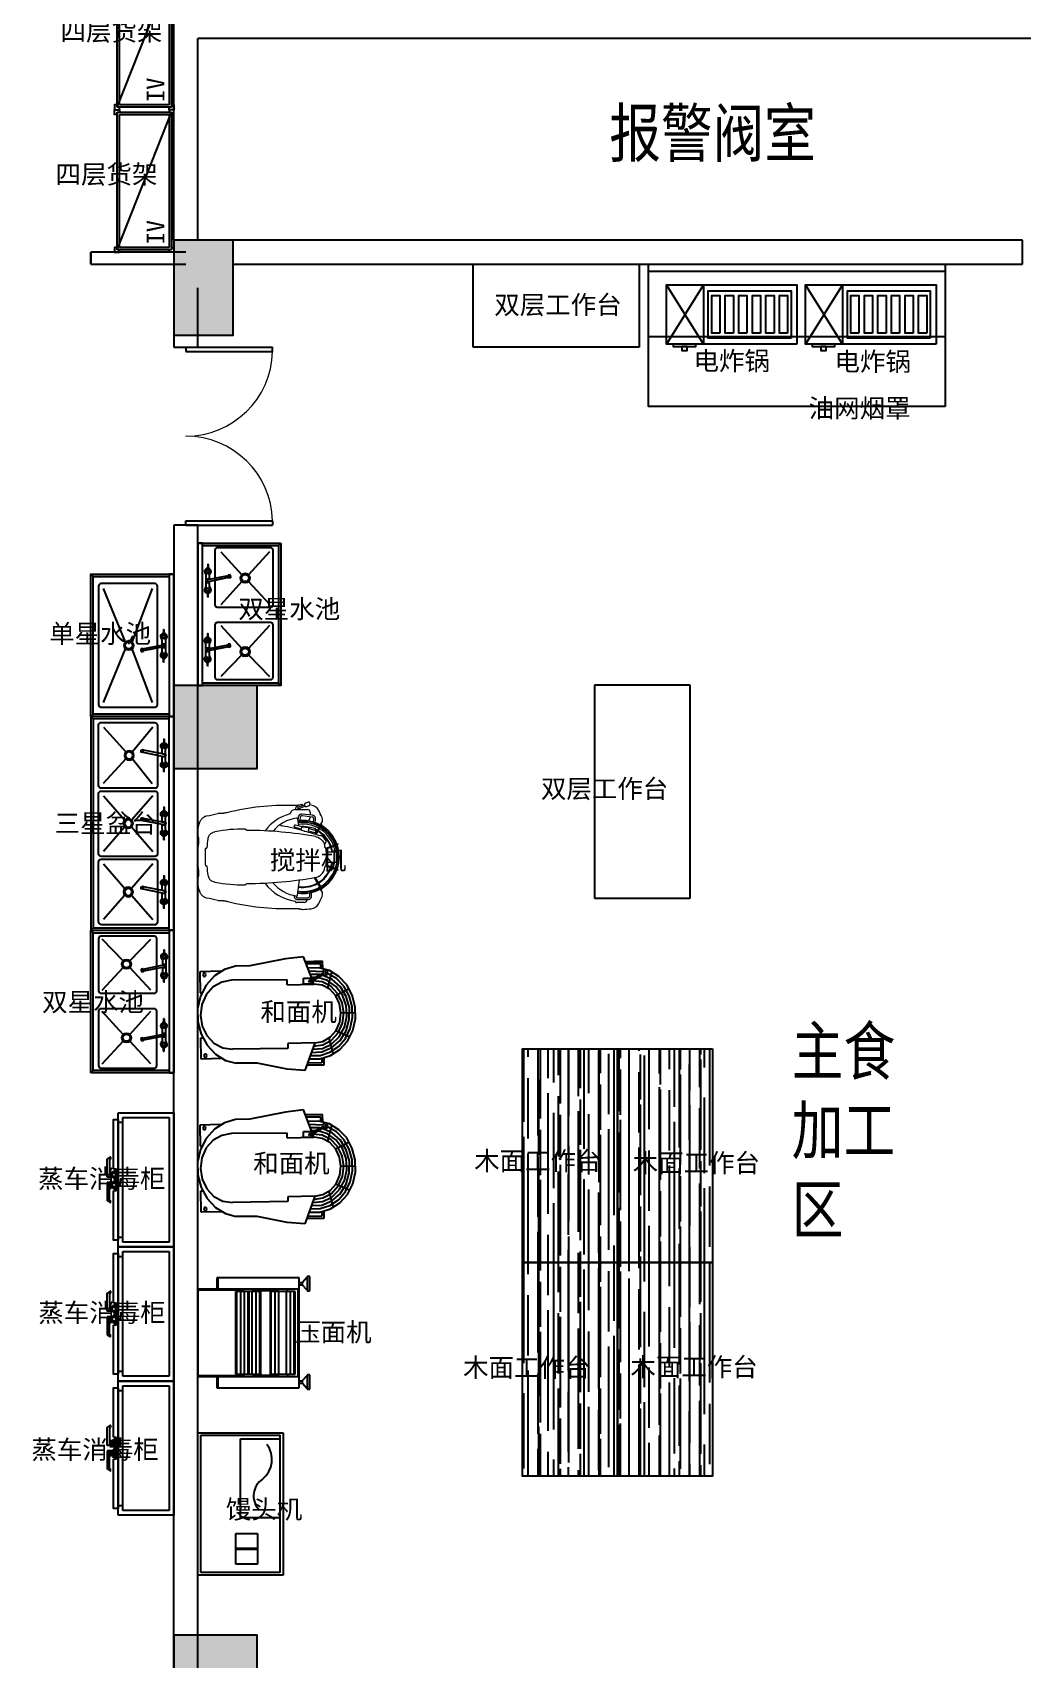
# Model space of a CAD drawing. Extents: x 1159254 to 1730927, y -477824 to -383968.
# Drawn here: x 1198427 to 1206768, y -412554 to -398851 of the extents above; entities that cross this region are included whole.
import ezdxf

# ---------------------------------------------------------------- set-up
doc = ezdxf.new("R2010")
doc.units = 0
doc.header["$LTSCALE"] = 1000
doc.linetypes.add('DASH', pattern=[0.35, 0.25, -0.1])
doc.linetypes.add('DASHEDX2', pattern=[1.5, 1, -0.5])
for name, color, linetype in [('COLUMN', 2, 'Continuous'), ('PUB_HATCH', 8, 'Continuous'), ('PUB_TEXT', 7, 'Continuous'), ('SB', 7, 'Continuous'), ('WALL', 6, 'Continuous'), ('WINDOW', 4, 'Continuous'), ('WS_厨房设备', 1, 'Continuous'), ('厨房设备', 7, 'Continuous'), ('布局', 7, 'Continuous')]:
    doc.layers.add(name, color=color, linetype=linetype)
doc.styles.get("Standard").update_dxf_attribs({"font": '', "width": 0.8})
doc.styles.add('WMF-宋体1', font='')
doc.styles.add('宋体', font='', dxfattribs={"width": 0.8})
doc.styles.get('Standard').set_extended_font_data('SimSun')
doc.styles.get('WMF-宋体1').set_extended_font_data('SimSun')
doc.styles.get('宋体').set_extended_font_data('NSimSun')

# ---------------------------------------------------------------- blocks, each defined once
blk = doc.blocks.new('*U126')
at = {"linetype": 'Continuous'}
for p, q in [((0, 0), (0, 700)), ((0, 700), (1400, 700)), ((1400, 700), (1400, 0)), ((1400, 0), (0, 0))]:
    blk.add_line(p, q, dxfattribs=at)
blk = doc.blocks.new('Custom_68')
for p, q in [((20, 20), (20, 480)), ((20, 480), (1180, 480)), ((1180, 480), (1180, 20)), ((1180, 20), (20, 20))]:
    blk.add_line(p, q)
at = {"color": 252, "linetype": 'Continuous', "ltscale": 3}
blk.add_line((20, 480), (1180, 20), dxfattribs=at)
at = {"color": 252}
for p, q in [((40, 40), (40, 460)), ((40, 40), (40, 460)), ((40, 460), (1160, 460)), ((1160, 460), (1160, 40)), ((1160, 40), (40, 40))]:
    blk.add_line(p, q, dxfattribs=at)
for points in [[(40, 480), (40, 500), (0, 500), (0, 460), (20, 460)], [(1160, 480), (1160, 500), (1200, 500), (1200, 460), (1180, 460)], [(40, 20), (40, 0), (0, 0), (0, 40), (20, 40)], [(1160, 20), (1160, 0), (1200, 0), (1200, 40), (1180, 40)]]:
    blk.add_lwpolyline(points, dxfattribs=at)
blk.add_text('IV', height=150).set_placement((66, 80))
blk = doc.blocks.new('A$C0C1A3934')
at = {"color": 1}
blk.add_line((312, 0), (312, 500), dxfattribs=at)
for points in [[(175, 521), (130, 521), (130, 555), (175, 555)], [(248, 500), (57, 500), (57, 521), (248, 521)]]:
    blk.add_lwpolyline(points, close=True, dxfattribs=at)
at = {"layer": 'SB', "color": 1}
for points in [[(1100, 500), (0, 500), (0, 0), (1100, 0)], [(1050, 450), (353, 450), (353, 50), (1050, 50)], [(450, 407), (382, 407), (382, 90), (450, 90)], [(564, 407), (496, 407), (496, 90), (564, 90)], [(678, 407), (610, 407), (610, 90), (678, 90)], [(792, 407), (725, 407), (725, 90), (792, 90)], [(907, 407), (839, 407), (839, 90), (907, 90)], [(1021, 407), (953, 407), (953, 90), (1021, 90)]]:
    blk.add_lwpolyline(points, close=True, dxfattribs=at)
at = {"layer": '布局', "color": 1, "linetype": 'DASHEDX2', "ltscale": 50}
for p, q in [((312, 500), (0, 0)), ((312, 0), (0, 500))]:
    blk.add_line(p, q, dxfattribs=at)
blk = doc.blocks.new('CJT_2897')
at = {"color": 252}
for p, q in [((241, 1263), (172, 1196)), ((254, 1240), (189, 1177)), ((329, 1310), (241, 1263)), ((335, 1285), (254, 1240)), ((340, 1259), (258, 1211)), ((333, 1169), (273, 1284)), ((426, 1335), (329, 1310)), ((415, 1258), (329, 1227)), ((425, 1310), (335, 1285)), ((436, 1287), (340, 1259)), ((478, 1240), (392, 1225)), ((509, 1263), (415, 1258)), ((518, 1313), (425, 1310)), ((528, 1337), (426, 1335)), ((534, 1285), (436, 1287)), ((478, 1214), (476, 1340)), ((478, 1214), (476, 1340)), ((566, 1227), (478, 1240)), ((599, 1243), (509, 1263)), ((610, 1293), (518, 1313)), ((626, 1314), (528, 1337)), ((629, 1258), (534, 1285)), ((679, 1199), (599, 1243)), ((693, 1253), (610, 1293)), ((716, 1269), (626, 1314)), ((626, 1172), (681, 1288)), ((710, 1207), (629, 1258)), ((762, 1194), (693, 1253)), ((787, 1204), (716, 1269)), ((122, 1117), (99, 1028)), ((122, 1097), (114, 1081)), ((172, 1196), (122, 1117)), ((139, 1104), (122, 1097)), ((269, 1105), (133, 1139)), ((155, 1097), (139, 1104)), ((139, 1104), (139, 1104)), ((189, 1177), (147, 1102)), ((162, 1081), (155, 1097)), ((197, 1141), (160, 1057)), ((206, 1102), (181, 1021)), ((258, 1211), (197, 1141)), ((256, 1172), (206, 1102)), ((254, 1128), (218, 1057)), ((314, 1186), (254, 1128)), ((329, 1227), (256, 1172)), ((392, 1225), (314, 1186)), ((645, 1191), (566, 1227)), ((708, 1134), (645, 1191)), ((741, 1136), (679, 1199)), ((691, 1112), (827, 1149)), ((746, 1063), (708, 1134)), ((771, 1138), (710, 1207)), ((777, 1058), (741, 1136)), ((810, 1122), (762, 1194)), ((806, 1053), (771, 1138)), ((838, 1125), (787, 1204)), ((836, 1039), (810, 1122)), ((865, 1037), (838, 1125)), ((105, 1062), (43, 1060)), ((43, 1060), (47, 914)), ((105, 1058), (47, 1058)), ((47, 1058), (49, 915)), ((101, 1044), (65, 1044)), ((65, 1044), (66, 922)), ((99, 1028), (101, 935)), ((114, 1081), (122, 1066)), ((122, 1066), (139, 1060)), ((133, 1062), (128, 945)), ((133, 1086), (132, 1081)), ((132, 1081), (133, 1078)), ((139, 1088), (133, 1086)), ((133, 1078), (139, 1076)), ((143, 1086), (139, 1088)), ((139, 1088), (139, 1088)), ((139, 1076), (143, 1078)), ((139, 1060), (155, 1066)), ((145, 1081), (143, 1086)), ((143, 1078), (145, 1081)), ((208, 945), (143, 1062)), ((155, 1066), (162, 1081)), ((155, 1066), (222, 951)), ((156, 1037), (155, 956)), ((179, 997), (181, 966)), ((187, 900), (187, 974)), ((187, 974), (193, 974)), ((204, 976), (235, 976)), ((218, 1057), (208, 977)), ((758, 984), (746, 1063)), ((785, 974), (777, 1058)), ((811, 964), (806, 1053)), ((838, 955), (836, 1039)), ((857, 1071), (919, 1071)), ((859, 1068), (917, 1070)), ((863, 1053), (900, 1053)), ((865, 945), (865, 1037)), ((900, 1053), (901, 932)), ((917, 1070), (919, 925)), ((919, 1071), (921, 925)), ((237, 900), (187, 900)), ((222, 951), (208, 945)), ((147, 73), (143, 63)), ((143, 63), (147, 55)), ((158, 76), (147, 73)), ((147, 55), (158, 50)), ((168, 73), (158, 76)), ((158, 76), (158, 76)), ((158, 50), (168, 55)), ((172, 63), (168, 73)), ((168, 55), (172, 63)), ((829, 81), (825, 73)), ((825, 73), (829, 63)), ((838, 84), (829, 81)), ((829, 63), (838, 60)), ((848, 81), (838, 84)), ((838, 84), (838, 84)), ((838, 60), (848, 63)), ((852, 73), (848, 81)), ((848, 63), (852, 73))]:
    blk.add_line(p, q, dxfattribs=at)
for p, q in [((279, 1120), (246, 1057)), ((335, 1170), (279, 1120)), ((402, 1203), (335, 1170)), ((478, 1214), (402, 1203)), ((555, 1204), (478, 1214)), ((626, 1173), (555, 1204)), ((681, 1125), (626, 1173)), ((718, 1063), (681, 1125)), ((195, 971), (5, 898)), ((235, 987), (204, 976)), ((246, 1057), (235, 987)), ((241, 762), (235, 987)), ((235, 976), (237, 900)), ((731, 994), (718, 1063)), ((731, 994), (737, 768)), ((731, 994), (963, 909)), ((5, 898), (24, 747)), ((963, 909), (953, 760)), ((24, 747), (82, 446)), ((241, 762), (199, 762)), ((199, 762), (204, 293)), ((737, 768), (777, 768)), ((777, 768), (783, 300)), ((953, 760), (901, 508)), ((82, 446), (84, 327)), ((901, 508), (903, 331)), ((84, 327), (112, 232)), ((204, 293), (220, 211)), ((773, 219), (783, 300)), ((878, 242), (903, 331)), ((112, 232), (166, 148)), ((128, 201), (132, 26)), ((166, 148), (245, 80)), ((220, 211), (260, 138)), ((260, 138), (325, 80)), ((670, 84), (733, 144)), ((733, 144), (773, 219)), ((750, 86), (827, 156)), ((827, 156), (878, 242)), ((863, 211), (867, 36)), ((132, 26), (310, 28)), ((245, 80), (338, 31)), ((310, 28), (310, 42)), ((325, 80), (407, 42)), ((338, 31), (444, 7)), ((407, 42), (499, 31)), ((444, 7), (553, 8)), ((499, 31), (589, 44)), ((553, 8), (658, 36)), ((589, 44), (670, 84)), ((658, 36), (750, 86)), ((687, 33), (687, 47)), ((867, 36), (687, 33))]:
    blk.add_line(p, q)
blk = doc.blocks.new('CJT_2899')
at = {"color": 252}
for p, q in [((-4, 350), (-4.5, 348.7)), ((-4.5, 348.7), (-4.5, 343.3)), ((-4.5, 343.3), (-4, 341.9)), ((-3.1, 350.4), (-4, 350)), ((-4, 341.9), (-3.1, 341.5)), ((38.6, 350.4), (-3.1, 350.4)), ((13, 327.1), (-3.1, 341.5)), ((-3.1, 341.5), (38.6, 341.5)), ((22.5, 327.1), (13, 327.1)), ((14.4, 316.3), (14.4, 327.1)), ((21.1, 316.3), (21.1, 327.1)), ((38.6, 341.5), (22.5, 327.1)), ((307.1, 313.2), (35.5, 313.2)), ((39.5, 350), (38.6, 350.4)), ((38.6, 341.5), (39.5, 341.9)), ((40, 348.7), (39.5, 350)), ((39.5, 341.9), (40, 343.3)), ((40, 343.3), (40, 348.7)), ((303.1, 350), (302.6, 348.7)), ((302.6, 348.7), (302.6, 343.3)), ((302.6, 343.3), (303.1, 341.9)), ((304, 350.4), (303.1, 350)), ((303.1, 341.9), (304, 341.5)), ((345.7, 350.4), (304, 350.4)), ((320.1, 327.1), (304, 341.5)), ((304, 341.5), (345.7, 341.5)), ((329.6, 327.1), (320.1, 327.1)), ((321.5, 316.3), (321.5, 327.1)), ((328.2, 316.3), (328.2, 327.1)), ((345.7, 341.5), (329.6, 327.1)), ((346.6, 350), (345.7, 350.4)), ((345.7, 341.5), (346.6, 341.9)), ((347.1, 348.7), (346.6, 350)), ((346.6, 341.9), (347.1, 343.3)), ((347.1, 343.3), (347.1, 348.7)), ((42.2, 280.4), (35.5, 280.4)), ((42.2, 304.2), (42.2, 226.9)), ((300.4, 304.2), (42.2, 304.2)), ((300.4, 301), (42.2, 301)), ((300.4, 289.3), (42.2, 289.3)), ((300.4, 277.2), (42.2, 277.2)), ((300.4, 226.9), (300.4, 304.2)), ((300.4, 280.4), (307.1, 280.4)), ((42.2, 250.7), (35.5, 250.7)), ((39.1, 173), (39.1, 250.7)), ((300.4, 253.4), (42.2, 253.4)), ((300.4, 241.7), (42.2, 241.7)), ((300.4, 229.6), (42.2, 229.6)), ((300.4, 226.9), (42.2, 226.9)), ((300.4, 250.7), (307.1, 250.7)), ((303.5, 173), (303.5, 250.7)), ((42.2, 173), (35.5, 173)), ((42.2, 196.8), (42.2, 119.5)), ((300.4, 196.8), (42.2, 196.8)), ((300.4, 194.1), (42.2, 194.1)), ((300.4, 182), (42.2, 182)), ((300.4, 169.8), (42.2, 169.8)), ((42.2, 156.8), (42.2, 159.5)), ((42.2, 159.5), (300.4, 159.5)), ((42.2, 156.8), (300.4, 156.8)), ((300.4, 119.5), (300.4, 196.8)), ((300.4, 173), (307.1, 173)), ((300.4, 156.8), (300.4, 159.5)), ((42.2, 143.3), (35.5, 143.3)), ((37.7, 143.3), (37.7, 0)), ((300.4, 146), (42.2, 146)), ((300.4, 134.3), (42.2, 134.3)), ((300.4, 122.2), (42.2, 122.2)), ((300.4, 119.5), (42.2, 119.5)), ((300.4, 143.3), (307.1, 143.3)), ((304.9, 0), (304.9, 143.3)), ((0, 62.5), (35.5, 62.5)), ((307.1, 62.5), (342.6, 62.5))]:
    blk.add_line(p, q, dxfattribs=at)
for p, q in [((0, 316.3), (0, 59.8)), ((342.6, 316.3), (0, 316.3)), ((35.5, 316.3), (35.5, 0)), ((307.1, 0), (307.1, 316.3)), ((342.6, 59.8), (342.6, 316.3)), ((0, 59.8), (35.5, 59.8)), ((307.1, 59.8), (342.6, 59.8)), ((35.5, 0), (307.1, 0))]:
    blk.add_line(p, q)
blk = doc.blocks.new('CJT_2508')
at = {"lineweight": 20}
for p, q in [((383, 1083), (347, 1181)), ((390, 1086), (354, 1184)), ((415, 1088), (415, 1173)), ((415, 1173), (500, 1173)), ((500, 1088), (500, 1173)), ((525, 1086), (561, 1184)), ((532, 1083), (568, 1181)), ((106, 969), (97, 884)), ((121, 967), (112, 883)), ((163, 978), (135, 981)), ((167, 993), (137, 996)), ((190, 1011), (184, 1001)), ((265, 995), (185, 1042)), ((268, 1003), (189, 1048)), ((206, 953), (218, 997)), ((233, 993), (218, 997)), ((219, 942), (235, 999)), ((245, 998), (236, 1000)), ((238, 936), (255, 995)), ((247, 997), (246, 998)), ((255, 995), (250, 997)), ((630, 993), (726, 1048)), ((632, 985), (730, 1042)), ((741, 972), (736, 984)), ((788, 962), (757, 962)), ((4, 911), (-4, 930)), ((39, 852), (18, 902)), ((32, 923), (25, 942)), ((51, 853), (29, 906)), ((58, 831), (43, 831)), ((58, 854), (51, 854)), ((58, 827), (58, 928)), ((81, 951), (104, 951)), ((119, 951), (125, 951)), ((121, 851), (152, 848)), ((123, 866), (150, 863)), ((136, 844), (194, 852)), ((186, 824), (202, 881)), ((222, 877), (203, 882)), ((205, 817), (222, 877)), ((221, 949), (206, 953)), ((216, 855), (227, 857)), ((238, 936), (220, 941)), ((778, 844), (653, 861)), ((788, 947), (761, 947)), ((785, 831), (788, 831)), ((801, 847), (801, 931)), ((816, 847), (816, 931)), ((841, 901), (841, 835)), ((894, 860), (894, 859)), ((205, 817), (187, 822)), ((192, 703), (194, 713)), ((192, 703), (192, 702)), ((782, 816), (788, 816)), ((91, 198), (91, 195)), ((91, 195), (91, 191)), ((91, 191), (91, 186)), ((91, 186), (91, 182)), ((91, 182), (92, 177)), ((92, 177), (92, 175)), ((824, 200), (824, 203)), ((825, 217), (826, 221)), ((826, 226), (827, 232)), ((827, 232), (828, 237)), ((828, 237), (829, 242)), ((829, 242), (830, 248)), ((830, 248), (832, 255)), ((830, 248), (832, 255)), ((286, 6), (287, 7)), ((287, 7), (290, 8)), ((290, 8), (293, 8)), ((293, 8), (296, 9)), ((296, 9), (300, 9)), ((300, 9), (304, 9)), ((304, 9), (309, 10)), ((309, 10), (314, 10)), ((314, 10), (319, 10)), ((319, 10), (325, 10)), ((325, 10), (331, 10)), ((331, 10), (336, 10)), ((336, 10), (342, 10)), ((342, 10), (349, 9)), ((356, 8), (349, 9)), ((356, 8), (360, 8)), ((555, 8), (559, 8)), ((559, 8), (566, 9)), ((566, 9), (573, 10)), ((573, 10), (579, 10)), ((579, 10), (584, 10)), ((584, 10), (590, 10)), ((590, 10), (596, 10)), ((596, 10), (601, 10)), ((601, 10), (606, 10)), ((606, 10), (611, 9)), ((611, 9), (615, 9)), ((615, 9), (619, 9)), ((619, 9), (622, 8)), ((622, 8), (625, 8)), ((625, 8), (628, 7)), ((628, 7), (629, 6)), ((674, 1), (674, 1)), ((674, 1), (675, 0))]:
    blk.add_line(p, q, dxfattribs=at)
at = {"lineweight": 20, "flags": 128}
for points in [[(137, 996), (135, 997), (131, 996), (127, 996), (125, 995), (122, 993), (119, 992), (116, 990), (114, 987), (112, 985), (110, 982), (108, 979), (107, 976), (106, 971), (106, 969)], [(135, 981), (134, 981), (132, 981), (130, 980), (128, 980), (127, 979), (126, 977), (124, 976), (123, 975), (122, 973), (122, 971), (121, 968), (121, 967)], [(250, 997), (249, 997), (249, 997), (248, 997), (247, 997), (247, 997), (247, 997), (246, 998), (246, 998), (245, 998)], [(286, 999), (287, 1000), (288, 1004), (291, 1015), (295, 1024), (299, 1030), (304, 1037), (310, 1044), (316, 1050), (322, 1056), (330, 1060), (337, 1065), (344, 1068), (353, 1071), (364, 1073), (368, 1074), (370, 1074)], [(629, 999), (628, 1000), (627, 1004), (624, 1015), (620, 1024), (616, 1030), (611, 1037), (605, 1044), (599, 1050), (593, 1056), (586, 1060), (578, 1065), (571, 1068), (562, 1071), (551, 1073), (547, 1074), (545, 1074)], [(816, 931), (816, 934), (815, 938), (814, 942), (813, 945), (812, 948), (810, 951), (808, 953), (805, 956), (803, 958), (800, 959), (797, 961), (794, 962), (790, 962), (788, 962)], [(6, 950), (5, 950), (4, 950), (4, 949), (3, 949), (3, 949), (2, 948), (1, 948), (1, 948), (0, 947), (0, 947), (-1, 946), (-1, 946), (-2, 945), (-2, 944), (-3, 944), (-3, 943), (-4, 942), (-4, 941), (-4, 941), (-4, 940), (-5, 939), (-5, 938), (-5, 937), (-5, 936), (-5, 935), (-5, 934), (-5, 933), (-5, 932), (-4, 930), (-4, 930)], [(4, 911), (4, 911), (5, 909), (6, 908), (6, 907), (7, 907), (8, 906), (9, 905), (10, 904), (11, 904), (12, 903), (13, 903), (14, 903), (15, 902), (16, 902), (17, 902), (18, 902)], [(25, 942), (24, 942), (24, 944), (23, 945), (22, 946), (21, 946), (20, 947), (19, 948), (18, 949), (17, 949), (16, 950), (15, 950), (14, 950), (13, 951), (12, 951), (12, 951), (11, 951), (10, 951), (9, 951), (8, 951), (7, 951), (6, 950), (6, 950)], [(16, 886), (16, 886), (16, 885), (16, 885), (16, 885), (17, 884), (17, 884), (17, 884), (17, 884)], [(17, 884), (18, 884)], [(17, 884), (17, 884)], [(18, 902), (18, 902), (19, 902), (21, 902), (22, 903)], [(18, 884), (18, 883), (18, 883)], [(18, 883), (18, 876), (19, 872), (19, 867), (21, 860)], [(21, 860), (21, 859)], [(21, 859), (21, 858), (22, 856), (22, 852), (23, 849), (24, 841), (24, 836), (24, 832), (24, 826), (24, 821), (25, 816), (25, 810), (24, 800)], [(22, 903), (24, 903), (25, 904), (27, 905), (28, 906), (29, 906), (29, 907)], [(29, 907), (30, 907), (30, 908), (31, 909), (31, 910), (32, 910), (32, 911), (33, 912), (33, 913), (33, 914), (33, 915), (33, 916), (33, 917), (33, 918), (33, 919), (33, 920), (33, 921), (33, 923), (32, 923)], [(43, 849), (43, 849), (42, 849), (42, 850), (42, 850), (42, 850), (41, 850), (41, 850), (41, 850), (41, 850), (40, 850), (40, 851), (40, 851), (40, 851), (40, 851), (40, 851), (39, 852), (39, 852)], [(51, 853), (51, 853), (51, 852), (51, 852), (51, 852), (51, 852), (51, 851), (51, 851), (50, 851), (50, 851), (50, 850), (50, 850), (49, 850), (49, 850), (49, 849), (48, 849), (48, 849), (48, 849), (47, 849), (47, 849), (47, 849), (46, 849), (46, 849), (46, 849), (45, 849), (45, 849), (45, 849), (44, 849), (44, 849), (43, 849), (43, 849)], [(51, 853), (51, 853)], [(51, 853), (51, 853), (51, 853), (51, 853)], [(97, 884), (97, 882), (97, 877), (97, 874), (98, 871), (99, 868), (101, 865), (103, 862), (105, 859), (107, 857), (110, 855), (112, 853), (115, 852), (119, 851), (121, 851)], [(112, 883), (112, 881), (112, 879), (112, 877), (113, 875), (114, 873), (115, 872), (116, 870), (117, 869), (118, 868), (120, 867), (122, 866), (123, 866)], [(239, 901), (240, 902), (240, 903)], [(239, 900), (239, 901)], [(239, 900), (239, 900)], [(240, 904), (241, 905)], [(240, 903), (240, 904)], [(241, 908), (242, 908)], [(241, 907), (241, 908)], [(241, 905), (241, 907)], [(801, 931), (800, 933), (800, 935), (800, 937), (799, 939), (798, 941), (797, 942), (796, 944), (794, 945), (793, 946), (791, 946), (789, 947), (788, 947)], [(788, 816), (790, 816), (794, 817), (797, 817), (800, 819), (803, 820), (805, 822), (808, 825), (810, 827), (812, 830), (813, 833), (814, 836), (815, 840), (816, 844), (816, 847)], [(788, 831), (789, 831), (791, 832), (793, 833), (794, 833), (796, 835), (797, 836), (798, 837), (799, 839), (800, 841), (800, 843), (800, 845), (801, 847)], [(832, 826), (832, 826), (831, 825), (830, 824), (829, 823), (829, 821), (829, 821)], [(835, 827), (832, 826)], [(835, 827), (835, 827), (837, 828), (838, 829), (839, 830), (840, 831), (840, 832), (841, 834), (841, 835)], [(891, 800), (891, 810), (891, 816), (891, 821), (891, 826), (891, 832), (891, 836), (892, 841), (892, 849), (893, 852), (893, 856), (894, 858), (894, 859)], [(894, 860), (896, 867), (897, 872), (897, 876), (897, 883)], [(898, 884), (899, 884), (899, 885), (899, 885), (899, 885), (899, 886), (899, 886)], [(897, 883), (898, 884)], [(898, 884), (898, 884)], [(898, 884), (898, 884)], [(95, 780), (95, 781), (94, 781), (94, 782), (93, 782), (93, 783), (92, 783)], [(223, 404), (223, 405), (224, 407), (225, 409), (226, 410), (227, 412), (228, 413), (230, 414), (232, 414)], [(232, 414), (232, 415), (233, 415), (234, 416), (234, 416), (234, 417), (234, 418)], [(684, 414), (683, 415), (682, 415), (682, 416), (681, 416), (681, 417), (681, 418)], [(692, 404), (692, 405), (691, 407), (690, 409), (690, 410), (688, 412), (687, 413), (685, 414), (684, 414)], [(83, 259), (85, 248), (86, 242), (87, 237), (88, 232), (89, 226), (89, 221), (90, 217), (91, 209), (91, 206), (91, 203), (91, 200), (91, 199)], [(91, 199), (91, 198)], [(92, 175), (91, 174)], [(91, 174), (91, 174), (91, 173), (91, 172), (91, 172)], [(92, 175), (92, 175), (92, 175), (92, 175)], [(304, 89), (299, 91), (290, 93), (282, 96), (277, 100), (271, 104), (265, 109), (260, 115), (256, 121), (253, 127), (250, 134), (247, 144), (246, 149)], [(611, 89), (616, 91), (625, 93), (633, 96), (639, 100), (644, 104), (650, 109), (655, 115), (659, 121), (662, 127), (665, 134), (668, 144), (669, 149)], [(823, 175), (824, 182), (824, 186), (825, 191), (824, 198)], [(823, 175), (823, 175)], [(824, 172), (824, 172), (825, 173), (824, 174), (824, 174), (824, 174), (824, 175), (823, 175), (823, 175)], [(824, 199), (824, 200), (824, 203), (824, 206), (824, 209), (825, 217), (826, 221), (826, 226), (827, 232), (828, 237), (829, 242), (830, 248), (832, 259)], [(824, 198), (824, 199)], [(112, 78), (113, 75), (116, 68), (118, 62), (121, 57), (124, 53), (128, 48), (131, 43), (135, 39), (139, 35), (144, 32), (149, 28), (154, 25), (158, 22), (164, 20), (171, 17), (175, 16)], [(238, 0), (239, 0), (239, 0), (240, 0), (240, 0), (241, 1), (241, 1), (241, 1), (241, 1)], [(241, 1), (246, 1), (255, 1), (263, 1), (271, 2), (280, 5), (285, 6)], [(241, 1), (241, 1)], [(285, 6), (286, 6)], [(382, 77), (382, 77), (382, 78), (382, 79), (381, 79), (381, 80), (380, 80), (379, 80), (379, 80)], [(391, 67), (390, 68), (389, 68), (387, 69), (386, 69), (385, 70), (384, 71), (383, 72), (383, 74), (383, 76), (382, 77)], [(524, 67), (525, 68), (527, 68), (528, 69), (529, 69), (530, 70), (531, 71), (532, 72), (532, 74), (533, 76), (533, 77)], [(533, 77), (533, 77), (533, 78), (533, 79), (534, 79), (534, 80), (535, 80), (536, 80), (536, 80)], [(629, 6), (630, 6)], [(630, 6), (635, 5), (644, 2), (652, 1), (660, 1), (669, 1), (674, 1)], [(674, 1), (674, 1)], [(675, 0), (675, 0), (676, 0), (677, 0), (677, 0)], [(740, 16), (744, 17), (751, 20), (757, 22), (762, 25), (766, 28), (771, 32), (776, 35), (780, 39), (784, 43), (788, 48), (791, 53), (794, 57), (797, 62), (799, 68), (802, 75), (803, 78)]]:
    blk.add_lwpolyline(points, dxfattribs=at)
at = {"lineweight": 20}
for centre, radius, start, end in [((458, 889), 308, 110.7192, 149.2823), ((458, 889), 304, 110.7306, 149.2709), ((458, 889), 294, 110.7533, 149.2482), ((458, 889), 290, 110.7658, 149.2357), ((458, 889), 277, 110.8094, 149.2323), ((458, 889), 256, 110.8746, 149.1325), ((458, 889), 251, 110.8831, 149.1185), ((351, 1182), 3.86, 20, 200), ((458, 889), 308, 70.7153, 109.2848), ((458, 889), 304, 70.7266, 109.2734), ((458, 889), 294, 70.7494, 109.2506), ((458, 889), 290, 70.7618, 109.2382), ((458, 889), 277, 98.7778, 109.2132), ((458, 889), 256, 99.4995, 109.1481), ((458, 889), 251, 99.6821, 109.1209), ((458, 889), 256, 70.8519, 80.5005), ((458, 889), 251, 70.8792, 80.3178), ((458, 889), 251, 30.8815, 69.1169), ((458, 889), 256, 30.8675, 69.1254), ((458, 889), 290, 30.7643, 69.2342), ((564, 1182), 3.86, 340, 160), ((458, 889), 294, 30.7518, 69.2467), ((458, 889), 304, 30.7291, 69.2694), ((458, 889), 308, 30.7177, 69.2808), ((98, 953), 76.8, 118.4505, 174.4513), ((458, 290), 831, 113.6292, 118.4505), ((145, 1006), 49.9, 34.3004, 113.6292), ((458, 889), 308, 150.7158, 187.9981), ((458, 889), 304, 150.7271, 187.9981), ((458, 889), 294, 150.7499, 187.9981), ((171, 1008), 30.8, 263.9931, 282.0199), ((458, 889), 290, 150.7623, 187.9981), ((171, 1008), 15.4, 277.2689, 330.9931), ((458, 889), 277, 150.8306, 188.0351), ((187, 1045), 3.86, 60, 240), ((145, 1006), 49.9, 13.3983, 28.013), ((458, 889), 256, 150.8602, 155.3701), ((458, 889), 251, 150.8795, 155.1948), ((3529, 415), 3295, 169.7901, 179.9397), ((236, 999), 1.23, 74.4785, 164.4785), ((2766, 203), 2621, 161.5674, 164.3913), ((280, 1039), 3.86, 150.0048, 214.0207), ((380, 981), 120, 117.6225, 150.0015), ((341, 1080), 77.1, 214.0191, 216.8291), ((277, 1032), 1.93, 341.5725, 36.8291), ((327, 1083), 3.86, 59.8882, 117.6222), ((290, 1020), 77.1, 46.7326, 59.8885), ((344, 1077), 1.85, 226.7326, 261.755), ((339, 1045), 30.8, 59.3311, 81.7551), ((458, 290), 789, 95.9889, 96.3873), ((376, 1075), 0.925, 121.5436, 163.3008), ((385, 1061), 17.3, 105.7892, 121.5436), ((379, 1079), 1.85, 285.7892, 345.7852), ((411, 1071), 30.8, 154.1752, 165.7852), ((385, 1084), 1.85, 95.2335, 154.1752), ((458, 292), 797, 84.7665, 95.2335), ((530, 1084), 1.85, 25.8248, 84.7665), ((504, 1071), 30.8, 14.2148, 25.8248), ((536, 1079), 1.85, 194.2148, 254.2108), ((531, 1061), 17.3, 58.4564, 74.2108), ((539, 1075), 0.925, 16.6988, 58.4568), ((458, 290), 789, 83.6127, 84.0111), ((-2614, 415), 3295, 0.0603, 10.2099), ((458, 889), 251, 352.0019, 29.1204), ((458, 889), 256, 352.0019, 29.1398), ((458, 889), 290, 352.0132, 29.2377), ((458, 889), 294, 352.0019, 29.2501), ((458, 889), 304, 352.0019, 29.2729), ((728, 1045), 3.86, 300, 120), ((458, 889), 308, 352.0019, 29.2842), ((771, 1006), 49.8, 66.3689, 145.663), ((755, 978), 15.4, 202.9931, 257.3952), ((458, 290), 831, 61.5469, 66.3689), ((817, 953), 76.8, 5.5471, 61.5469), ((-1562, 722), 2467, 3.8196, 5.5471), ((43, 843), 11.6, 113.3324, 269.9931), ((81, 928), 23.1, 89.9932, 179.9931), ((104, 827), 46.3, 179.9931, 254.4681), ((125, 920), 30.8, 23.6463, 89.9931), ((137, 836), 7.71, 98, 189.3598), ((458, 889), 333, 189.3598, 228.8507), ((152, 832), 30.8, 66.092, 83.9931), ((187, 823), 1.23, 164.4785, 254.4785), ((2766, 203), 2621, 164.5835, 168.7812), ((458, 889), 256, 165.7835, 181.8308), ((203, 880), 1.23, 74.4785, 164.4785), ((458, 889), 251, 165.8085, 181.887), ((220, 942), 1.23, 164.4785, 254.4785), ((458, 889), 333, 311.1493, 350.6402), ((755, 978), 30.8, 251.4373, 270.2675), ((778, 836), 7.71, 350.6402, 89.1309), ((818, 901), 23.1, 359.9931, 89.9931), ((1926, 731), 1902, 177.9474, 194.3896), ((458, 874), 375, 194.457, 233.7195), ((224, 699), 32.7, 153.1087, 155.3571), ((458, 874), 375, 306.2789, 351.878), ((-1010, 731), 1902, 345.6112, 2.0528), ((1312, 374), 1089, 178.43, 191.9291), ((-397, 374), 1089, 348.0709, 1.57), ((-544, -20), 663, 8.5206, 16.8162), ((1459, -20), 663, 163.1847, 171.4794), ((458, 1005), 1029, 254.0451, 257.6974), ((458, 1043), 966, 260.8517, 265.3283), ((458, 1005), 1002, 264.4086, 275.5914), ((458, 1050), 985, 266.1405, 273.8595), ((458, 1043), 966, 274.6717, 279.1483), ((458, 1005), 1029, 282.3028, 285.9548)]:
    blk.add_arc(centre, radius, start, end, dxfattribs=at)
blk = doc.blocks.new('CJT_4237')
at = {"color": 252, "linetype": 'Continuous'}
for p, q in [((0, 600), (0, 600)), ((982, 578), (17, 578)), ((17, 578), (17, 578)), ((17, 22), (17, 578)), ((43, 300), (44, 578)), ((597, 578), (597, 300)), ((982, 578), (982, 22)), ((707, 420), (707, 420)), ((707, 268), (707, 420)), ((707, 420), (819, 420)), ((810, 420), (810, 420)), ((810, 268), (810, 420)), ((810, 420), (922, 420)), ((819, 420), (819, 268)), ((922, 420), (922, 268)), ((597, 300), (43, 300)), ((819, 268), (707, 268)), ((922, 268), (810, 268)), ((982, 22), (17, 22))]:
    blk.add_line(p, q, dxfattribs=at)
at = {"linetype": 'Continuous'}
for p, q in [((0, 0), (0, 600)), ((0, 600), (1000, 600)), ((1000, 600), (1000, 0)), ((1000, 0), (0, 0))]:
    blk.add_line(p, q, dxfattribs=at)
at = {"color": 252}
for centre, radius, start, end in [((189, 346), 175, 38.4487, 127.7731), ((444, 533), 141, 213.3992, 310.6031)]:
    blk.add_arc(centre, radius, start, end, dxfattribs=at)
blk = doc.blocks.new('CJT_4085')
h = blk.add_hatch()
h.set_pattern_fill('AR-RROOF', color=252, scale=5, style=0)
h.paths.add_polyline_path([(0, 800), (1800, 800), (1800, 0), (0, 0)])
at = {"linetype": 'Continuous'}
blk.add_polyline3d([(0, 800, 0), (1800, 800, 0), (1800, 0, 0), (0, 0, 0), (0, 800, 0)], dxfattribs=at)
blk = doc.blocks.new('水龙头')
at = {"color": 252}
for p, q in [((-136, -15), (-90, -14)), ((-136, -18), (-90, -19)), ((-52, -2), (-4, -2)), ((-52, -31), (-6, -31)), ((4, -2), (51, -2)), ((12, -31), (51, -31)), ((136, -15), (90, -14)), ((136, -18), (90, -19)), ((23, -194), (26, -209)), ((49, -204), (46, -189))]:
    blk.add_line(p, q, dxfattribs=at)
for points in [[(13, -7), (0, 0), (-14, -8), (-14, -25), (-7, -29)], [(11, -26), (13, -25), (13, -7)]]:
    blk.add_lwpolyline(points, dxfattribs=at)
blk.add_lwpolyline([(26, -194), (-9, -18, -1.00756), (9, -15), (43, -190)], format="xyb", dxfattribs=at)
for centre in [(-78, -16), (77, -16)]:
    blk.add_circle(centre, 10.9, dxfattribs=at)
for centre, radius, start, end in [((-78, -16), 27.5, 36.2116, 175.3449), ((77, -16), 27.5, 4.6931, 143.7884), ((-136, -16), 1, 91.3387, 171.564), ((-132, -16), 4.53, 171.564, 188.436), ((-136, -17), 1, 188.436, 268.6613), ((-78, -16), 27.5, 184.6551, 323.7884), ((-78, -16), 16, 189.0003, 170.9997), ((-77, -16), 12.9, 168.3562, 191.6438), ((-52, 3), 5, 216.2116, 270), ((-52, -36), 5, 90, 143.7884), ((51, 3), 5, 270, 323.7884), ((51, -36), 5, 36.2116, 90), ((77, -16), 27.5, 216.2116, 355.3069), ((77, -16), 16, 9.0664, 350.9336), ((77, -16), 12.9, 348.3562, 11.6438), ((136, -16), 1, 8.436, 88.6613), ((136, -17), 1, 271.3387, 351.564), ((132, -16), 4.53, 351.564, 8.436)]:
    blk.add_arc(centre, radius, start, end, dxfattribs=at)
for centre, start_param, end_param in [((34, -192), 5.611234, 10.096729), ((34, -190), 6.955136, 8.752827), ((37, -206), 0, 3.141593)]:
    blk.add_ellipse(centre, major_axis=(-11.3, -2.2), ratio=0.233596, start_param=start_param, end_param=end_param, dxfattribs=at)
blk = doc.blocks.new('Custom_37')
at = {"color": 252, "linetype": 'Continuous', "ltscale": 2}
for p, q in [((30, 680), (10, 700)), ((1190, 680), (1210, 700))]:
    blk.add_line(p, q, dxfattribs=at)
at = {"color": 252}
for p, q in [((85, 605), (277, 428)), ((333, 428), (525, 605)), ((705, 605), (897, 428)), ((953, 428), (1135, 605)), ((85, 195), (277, 372)), ((333, 372), (530, 195)), ((705, 195), (897, 372)), ((953, 372), (1135, 195))]:
    blk.add_line(p, q, dxfattribs=at)
for points in [[(10, 700), (1210, 700), (1210, 0), (10, 0)], [(10, 0), (1210, 0), (1210, 40), (10, 40)]]:
    blk.add_lwpolyline(points, close=True)
at = {"color": 252, "linetype": 'Continuous', "ltscale": 2}
blk.add_lwpolyline([(30, 40), (30, 680), (1190, 680), (1190, 40)], dxfattribs=at)
at = {"color": 30}
for points in [[(530, 635), (70, 635, 0.414214), (50, 615), (50, 165, 0.414214), (70, 145), (530, 145, 0.414214), (550, 165), (550, 615, 0.414214)], [(1140, 635), (700, 635, 0.414214), (680, 615), (680, 165, 0.414214), (700, 145), (1140, 145, 0.414214), (1160, 165), (1160, 615, 0.414214)]]:
    blk.add_lwpolyline(points, format="xyb", close=True, dxfattribs=at)
at = {"color": 252}
for centre, radius in [((305, 400), 40), ((305, 400), 30), ((925, 400), 40), ((925, 400), 30)]:
    blk.add_circle(centre, radius, dxfattribs=at)
at = {"color": 1, "rotation": 180}
for p in [(327, 69), (909, 67)]:
    blk.add_blockref('水龙头', p, dxfattribs=at)
blk = doc.blocks.new('*U49')
at = {"linetype": 'Continuous'}
for p, q in [((0, 0), (0, 800)), ((0, 800), (1800, 800)), ((1800, 800), (1800, 0)), ((1800, 0), (0, 0))]:
    blk.add_line(p, q, dxfattribs=at)
blk = doc.blocks.new('*U134')
at = {"color": 252}
for p, q in [((0, 613), (2500, 613)), ((0, 63), (2500, 63))]:
    blk.add_line(p, q, dxfattribs=at)
blk.add_lwpolyline([(0, 1200), (2500, 1200), (2500, 0), (0, 0)], close=True, dxfattribs=at)
blk = doc.blocks.new('Custom_82')
at = {"color": 252}
for p, q in [((390, 563), (375, 538)), ((542, 564), (392, 564)), ((542, 544), (542, 564)), ((588, 564), (738, 564)), ((588, 544), (588, 564)), ((740, 563), (755, 538)), ((40, 40), (40, 430)), ((40, 430), (1090, 430)), ((80, 430), (80, 470)), ((376, 535), (387, 535)), ((389, 536), (394, 543)), ((396, 544), (542, 544)), ((508, 498), (480, 498)), ((480, 498), (480, 490)), ((494, 518), (494, 503)), ((494, 518), (508, 517)), ((494, 503), (508, 503)), ((502, 544), (502, 518)), ((542, 532), (504, 532)), ((504, 532), (504, 529)), ((504, 529), (508, 525)), ((538, 520), (508, 520)), ((538, 525), (542, 529)), ((552, 513), (538, 514)), ((538, 503), (552, 503)), ((565, 498), (538, 498)), ((542, 514), (542, 544)), ((542, 529), (542, 532)), ((552, 503), (552, 513)), ((565, 490), (565, 498)), ((565, 498), (592, 498)), ((565, 490), (565, 498)), ((578, 513), (592, 514)), ((578, 503), (578, 513)), ((592, 503), (578, 503)), ((588, 514), (588, 544)), ((734, 544), (588, 544)), ((588, 529), (588, 532)), ((588, 532), (626, 532)), ((592, 525), (588, 529)), ((592, 520), (622, 520)), ((626, 529), (622, 525)), ((636, 518), (622, 517)), ((636, 503), (622, 503)), ((622, 498), (650, 498)), ((626, 532), (626, 529)), ((628, 544), (628, 518)), ((636, 518), (636, 503)), ((650, 498), (650, 490)), ((741, 536), (736, 543)), ((754, 535), (743, 535)), ((1050, 470), (1050, 430)), ((1090, 430), (1090, 40)), ((1090, 40), (40, 40))]:
    blk.add_line(p, q, dxfattribs=at)
for p, q in [((0, 0), (0, 470)), ((0, 470), (1130, 470)), ((1130, 470), (1130, 0)), ((1130, 0), (0, 0))]:
    blk.add_line(p, q)
for points in [[(658, 510), (1073, 510), (1073, 470), (57, 470), (57, 510), (472, 510)], [(658, 510), (658, 490), (472, 490), (472, 510)], [(508, 525), (508, 498)], [(538, 498), (538, 525)], [(592, 498), (592, 525)], [(622, 525), (622, 498)]]:
    blk.add_lwpolyline(points, dxfattribs=at)
blk.add_lwpolyline([(608, 470), (522, 470), (522, 490), (608, 490)], close=True, dxfattribs=at)
for centre, start, end in [((392, 562), 90, 148.483), ((738, 562), 31.517, 90), ((376, 537), 148.483, 270), ((387, 537), 270, 324.0966), ((396, 542), 90, 144.0966), ((734, 542), 35.9034, 90), ((743, 537), 215.9034, 270), ((754, 537), 270, 31.517)]:
    blk.add_arc(centre, 2, start, end, dxfattribs=at)
blk = doc.blocks.new('CJT_20205')
at = {"color": 252, "linetype": 'Continuous', "ltscale": 2}
for p, q in [((20, 680), (0, 700)), ((1180, 680), (1200, 700))]:
    blk.add_line(p, q, dxfattribs=at)
at = {"color": 252}
for p, q in [((120, 595), (572, 408)), ((628, 408), (1080, 595)), ((120, 180), (572, 352)), ((628, 352), (1080, 180))]:
    blk.add_line(p, q, dxfattribs=at)
at = {"lineweight": -2}
for points in [[(0, 700), (1200, 700), (1200, 0), (0, 0)], [(0, 0), (1200, 0), (1200, 40), (0, 40)]]:
    blk.add_lwpolyline(points, close=True, dxfattribs=at)
at = {"color": 252, "linetype": 'Continuous', "ltscale": 2}
blk.add_lwpolyline([(20, 40), (20, 680), (1180, 680), (1180, 40)], dxfattribs=at)
at = {"color": 30}
blk.add_lwpolyline([(1100, 635), (100, 635, 0.414214), (80, 615), (80, 160, 0.414214), (100, 140), (1100, 140, 0.414214), (1120, 160), (1120, 615, 0.414214)], format="xyb", close=True, dxfattribs=at)
at = {"color": 252}
for radius in [40, 30]:
    blk.add_circle((600, 380), radius, dxfattribs=at)
at = {"color": 1, "rotation": 180}
blk.add_blockref('水龙头', (596, 70), dxfattribs=at)
blk = doc.blocks.new('*U55')
at = {"color": 252, "linetype": 'Continuous', "ltscale": 2}
for p, q in [((20, 680), (0, 700)), ((1780, 680), (1800, 700))]:
    blk.add_line(p, q, dxfattribs=at)
at = {"color": 252}
for p, q in [((90, 593), (298, 406)), ((355, 406), (562, 598)), ((667, 593), (872, 413)), ((928, 413), (1136, 593)), ((1241, 593), (1449, 413)), ((1505, 413), (1710, 593)), ((90, 179), (298, 350)), ((355, 350), (562, 184)), ((667, 179), (872, 357)), ((928, 357), (1136, 179)), ((1241, 179), (1449, 357)), ((1505, 357), (1710, 179))]:
    blk.add_line(p, q, dxfattribs=at)
for points in [[(0, 700), (1800, 700), (1800, 0), (0, 0)], [(0, 0), (1800, 0), (1800, 40), (0, 40)]]:
    blk.add_lwpolyline(points, close=True)
at = {"color": 252, "ltscale": 2}
blk.add_lwpolyline([(20, 40), (20, 680), (1780, 680), (1780, 40)], dxfattribs=at)
at = {"color": 30}
for points in [[(582, 635), (70, 635, 0.414214), (49, 614), (49, 177, 0.352322), (70, 139), (582, 139, 0.414214), (603, 160), (603, 614, 0.414214)], [(1157, 635), (648, 635, 0.414214), (627, 614), (627, 160, 0.414214), (648, 139), (1157, 139, 0.414214), (1178, 160), (1178, 614, 0.414214)], [(1735, 635), (1227, 635, 0.414214), (1200, 614), (1200, 160, 0.414214), (1221, 139), (1730, 139, 0.236565), (1754, 156), (1754, 610, 0.295226)]]:
    blk.add_lwpolyline(points, format="xyb", close=True, dxfattribs=at)
at = {"color": 252}
for centre, radius in [((327, 378), 40), ((900, 385), 40), ((900, 385), 30), ((1477, 385), 40), ((1477, 385), 30), ((327, 378), 30)]:
    blk.add_circle(centre, radius, dxfattribs=at)
at = {"color": 1, "rotation": 180}
for p in [(326, 68), (900, 68), (1477, 68)]:
    blk.add_blockref('水龙头', p, dxfattribs=at)
blk = doc.blocks.new('CJT_20204')
at = {"color": 252, "linetype": 'Continuous', "ltscale": 2}
for p, q in [((30, 680), (10, 700)), ((1190, 680), (1210, 700))]:
    blk.add_line(p, q, dxfattribs=at)
at = {"color": 252}
for p, q in [((85, 605), (277, 428)), ((333, 428), (525, 605)), ((705, 605), (897, 428)), ((953, 428), (1135, 605)), ((85, 195), (277, 372)), ((333, 372), (530, 195)), ((705, 195), (897, 372)), ((953, 372), (1135, 195))]:
    blk.add_line(p, q, dxfattribs=at)
for points in [[(10, 700), (1210, 700), (1210, 0), (10, 0)], [(10, 0), (1210, 0), (1210, 40), (10, 40)]]:
    blk.add_lwpolyline(points, close=True)
at = {"color": 252, "linetype": 'Continuous', "ltscale": 2}
blk.add_lwpolyline([(30, 40), (30, 680), (1190, 680), (1190, 40)], dxfattribs=at)
at = {"color": 30}
for points in [[(530, 635), (70, 635, 0.414214), (50, 615), (50, 165, 0.414214), (70, 145), (530, 145, 0.414214), (550, 165), (550, 615, 0.414214)], [(1140, 635), (700, 635, 0.414214), (680, 615), (680, 165, 0.414214), (700, 145), (1140, 145, 0.414214), (1160, 165), (1160, 615, 0.414214)]]:
    blk.add_lwpolyline(points, format="xyb", close=True, dxfattribs=at)
at = {"color": 252}
for centre, radius in [((305, 400), 40), ((305, 400), 30), ((925, 400), 40), ((925, 400), 30)]:
    blk.add_circle(centre, radius, dxfattribs=at)
at = {"color": 1, "rotation": 180}
for p in [(327, 69), (909, 67)]:
    blk.add_blockref('水龙头', p, dxfattribs=at)
blk = doc.blocks.new('_FZH')
blk.add_lwpolyline([(-0.5, -0.5), (0.5, -0.5), (0.5, 0.5), (-0.5, 0.5)], close=True)
at = {"layer": 'PUB_HATCH'}
blk.add_solid([(-0.5, -0.5), (0.5, -0.5), (-0.5, 0.5), (0.5, 0.5)], dxfattribs=at)
blk = doc.blocks.new('$DorLib2D$00000002')
for p, q in [((-0.5, 0), (-0.5, 0.4875)), ((-0.475, 0.4875), (-0.5, 0.4875)), ((-0.475, 0), (-0.475, 0.4875)), ((0.475, 0), (0.475, 0.4875)), ((0.475, 0.4875), (0.5, 0.4875)), ((0.5, 0), (0.5, 0.4875)), ((-0.5, 0), (-0.475, 0)), ((0.5, 0), (0.475, 0))]:
    blk.add_line(p, q)
at = {"lineweight": 13}
for centre, start, end in [((-0.4875, 0), 0, 88.53072), ((0.4875, 0), 91.46928, 180)]:
    blk.add_arc(centre, 0.4875, start, end, dxfattribs=at)

msp = doc.modelspace()

# ---------------------------------------------------------------- linework, layer by layer
at = {"layer": 'WALL'}
for p, q in [((1199618.5, -398900.6), (1199618.5, -396900.7)), ((1199618.5, -400600.6), (1199618.5, -398900.6)), ((1208068.5, -398900.6), (1199818.5, -398900.6)), ((1199818.5, -400600.6), (1199818.5, -398900.6)), ((1206768.5, -400600.6), (1200118.5, -400600.6)), ((1206768.5, -400800.6), (1206768.5, -400600.6)), ((1199718.5, -400700.6), (1198918.5, -400700.6)), ((1198918.5, -400700.6), (1198918.5, -400800.6)), ((1198918.5, -400800.6), (1199718.5, -400800.6)), ((1200118.5, -400800.6), (1206768.5, -400800.6)), ((1199618.5, -401000.6), (1199618.5, -401500.6)), ((1199818.5, -401500.6), (1199818.5, -401000.6)), ((1199618.5, -401500.6), (1199818.5, -401500.6)), ((1199818.5, -403000.6), (1199618.5, -403000.6)), ((1199618.5, -403000.6), (1199618.5, -404700.6)), ((1199818.5, -404700.6), (1199818.5, -403000.6)), ((1199618.5, -418398.7), (1199618.5, -404700.6)), ((1199818.5, -418398.7), (1199818.5, -404700.6))]:
    msp.add_line(p, q, dxfattribs=at)
at = {"layer": 'WINDOW', "linetype": 'DASH'}
msp.add_line((1198918.5, -400800.6), (1198918.5, -400700.6), dxfattribs=at)

# ---------------------------------------------------------------- block references
at = {"layer": 'COLUMN', "xscale": 499.9999999953434, "yscale": 799.9999999967404, "zscale": 799.9999999967404, "rotation": 359.9999999997599}
msp.add_blockref('_FZH', (1199868.5, -401000.6), dxfattribs=at)
at = {"layer": 'COLUMN', "xscale": 700, "yscale": 700, "zscale": 700}
for p in [(1199968.5, -404700.6), (1199968.5, -412700.6)]:
    msp.add_blockref('_FZH', p, dxfattribs=at)
at = {"layer": 'WINDOW', "xscale": -1500, "yscale": -1500, "zscale": -1500, "rotation": 90}
msp.add_blockref('$DorLib2D$00000002', (1199718.5, -402250.6), dxfattribs=at)
at = {"layer": 'WS_厨房设备'}
for name, p, rotation in [('Custom_68', (1199618.5, -399500.6), 90), ('Custom_68', (1199618.5, -400700.6), 90), ('*U126', (1203539.6, -400800.6), 180), ('*U134', (1206118.1, -400800.6), 180), ('Custom_37', (1199818.5, -403140.6), 270), ('CJT_20205', (1199618.5, -404612.6), 90), ('*U49', (1203164.6, -404344.5), 270), ('CJT_2508', (1199815.1, -405337.3), 270), ('CJT_20204', (1199618.5, -407622.6), 90), ('CJT_2897', (1199811.1, -406629.9), 270), ('CJT_4085', (1202556.6, -407410.4), 270), ('CJT_4085', (1203356.6, -407410.4), 270), ('Custom_82', (1199618.5, -409079.1), 90), ('CJT_2897', (1199811.1, -407920.9), 270), ('Custom_82', (1199618.5, -410209.1), 90), ('CJT_4085', (1202556.6, -409210.4), 270), ('CJT_4085', (1203356.6, -409210.4), 270), ('Custom_82', (1199618.5, -411339.1), 90)]:
    msp.add_blockref(name, p, dxfattribs=dict(at, rotation=rotation))
at = {"layer": 'WS_厨房设备', "xscale": -1, "rotation": 90}
msp.add_blockref('*U55', (1199618.5, -404612.6), dxfattribs=at)
at = {"layer": 'WS_厨房设备', "rotation": 270}
for name, p, xscale, yscale, zscale in [('CJT_2899', (1199818.5, -409340.5), 2.699999999999989, 2.699999999999989, 2.699999999999989), ('CJT_4237', (1199818.5, -410644.1), 1.199999999999989, 1.199999999999989, 1.199999999999989)]:
    msp.add_blockref(name, p, dxfattribs=dict(at, xscale=xscale, yscale=yscale, zscale=zscale))
at = {"layer": '厨房设备', "xscale": -1, "rotation": 180}
for p in [(1203768.1, -400975.1), (1204940.6, -400975.1)]:
    msp.add_blockref('A$C0C1A3934', p, dxfattribs=at)

# ---------------------------------------------------------------- texts
at = {"color": 7, "lineweight": 0, "style": 'WMF-宋体1'}
for s, p in [('四层货架', (1198662.4, -398919.4)), ('四层货架', (1198620.6, -400123.5)), ('双层工作台', (1202317.9, -401222.6)), ('电炸锅', (1203996.7, -401694.7)), ('电炸锅', (1205184.5, -401700.4)), ('油网烟罩', (1204967.1, -402093.1)), ('双星水池', (1200161, -403784.2)), ('单星水池', (1198567, -403992.8)), ('双层工作台', (1202710.7, -405298.4)), ('三星盆台', (1198612.9, -405589.9)), ('搅拌机', (1200426.6, -405900.8)), ('双星水池', (1198507.6, -407095.3)), ('和面机', (1200347.4, -407177.8)), ('和面机', (1200286.3, -408454.3)), ('木面工作台', (1202148.1, -408432.8)), ('木面工作台', (1203483.6, -408450.1)), ('蒸车消毒柜', (1198473.7, -408582.3)), ('蒸车消毒柜', (1198475.7, -409711.3)), ('压面机', (1200639.8, -409875.7)), ('木面工作台', (1202054.5, -410173.9)), ('木面工作台', (1203464.6, -410168.7)), ('蒸车消毒柜', (1198416.9, -410864.7)), ('馒头机', (1200055.5, -411367.8))]:
    msp.add_text(s, height=157.34, dxfattribs=at).set_placement(p)
at = {"layer": 'PUB_TEXT', "width": 0.8}
msp.add_text('报警阀室', height=398.73, dxfattribs=at).set_placement((1203286.9, -399896.6))
at = {"layer": '厨房设备', "style": '宋体', "width": 0.8}
for s, p in [('主食', (1204823.7, -407629.6)), ('加工', (1204823.7, -408296.2)), ('区', (1204823.7, -408962.9))]:
    msp.add_text(s, height=400, dxfattribs=at).set_placement(p)

doc.saveas('drawing.dxf')
